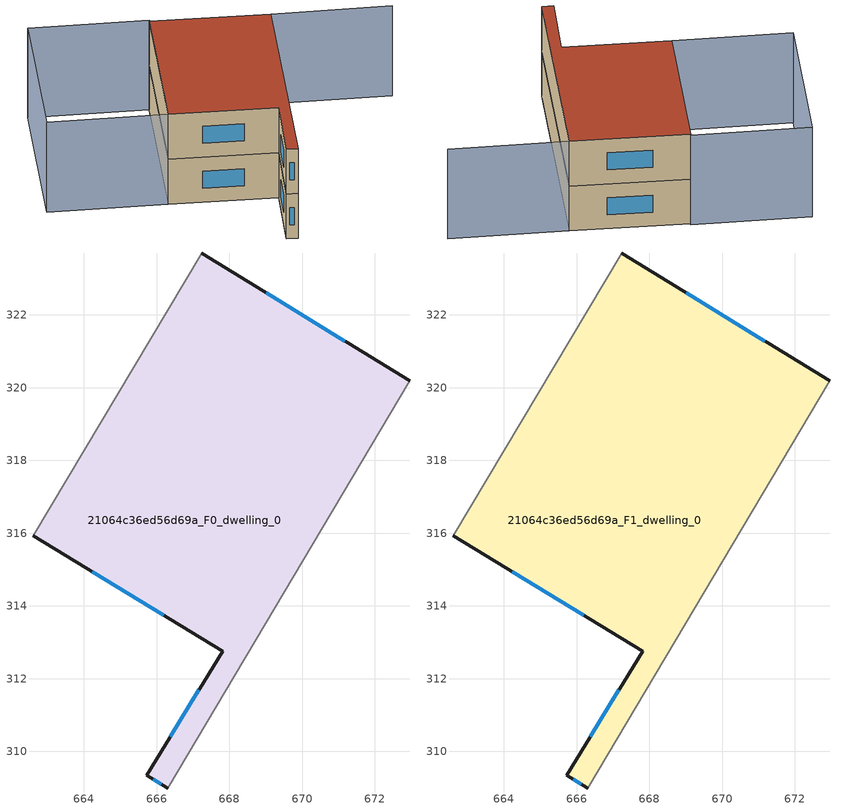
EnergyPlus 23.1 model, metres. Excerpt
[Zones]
21064c36ed56d69a_F0_dwelling_0
 floor ground (EU_floor_Construction): 672.95,320.18 666.3,308.99 665.73,309.34 667.81,312.75 662.61,315.93 667.23,323.7 z0
 wall outside (EU_wall_Construction): 662.61,315.93 667.81,312.75 665.73,309.34 666.3,308.99 / 672.95,320.18 667.23,323.7 z0:3
 wall adiabatic (EU_wall_Construction): 667.23,323.7 662.61,315.93 / 666.3,308.99 672.95,320.18 z0:3
 window (EU_Window_Construction): 665.9,309.24 666.12,309.1 / 667.16,311.69 666.38,310.41 / 664.23,314.94 666.19,313.74 / 671.17,321.28 669.01,322.61 z0.93:2.07
21064c36ed56d69a_F1_dwelling_0
 floor to 21064c36ed56d69a_F0_dwelling_0 (EU_floor_Construction): 672.95,320.18 666.3,308.99 665.73,309.34 667.81,312.75 662.61,315.93 667.23,323.7 z3
 wall outside (EU_wall_Construction): 662.61,315.93 667.81,312.75 665.73,309.34 666.3,308.99 / 672.95,320.18 667.23,323.7 z3:6
 wall adiabatic (EU_wall_Construction): 667.23,323.7 662.61,315.93 / 666.3,308.99 672.95,320.18 z3:6
 window (EU_Window_Construction): 665.9,309.24 666.12,309.1 / 667.16,311.69 666.38,310.41 / 664.23,314.94 666.19,313.74 / 671.17,321.28 669.01,322.61 z3.93:5.07
 roof outside (EU_roof_Construction): 667.81,312.75 665.73,309.34 666.3,308.99 672.95,320.18 667.23,323.7 662.61,315.93 z6
shading: 672.94,320.19 678.72,316.76 / 667.28,323.79 662.61,315.93 / 662.61,315.93 656.86,319.36 / 656.86,319.36 661.53,327.21 / 661.53,327.21 667.28,323.79 z0:6
[Building]
EU S2 Campaign: North Axis=0; Terrain=City; Solar Distribution=FullExterior
[Site:Location]
Montreal-Trudeau.Intl.AP: Latitude=45.4667; Longitude=-73.75; Time Zone=-5; Elevation=36
[SizingPeriod:WeatherFileDays]
AnnualSizingPeriod: Begin Month=1; Begin Day of Month=1; End Month=12; End Day of Month=31; Day of Week for Start Day=Monday; Use Weather File Daylight Saving Period=No; Use Weather File Rain and Snow Indicators=No
[MATERIAL]
EU_InternalMass_Material: Roughness=MediumRough; Thickness=0.1; Conductivity=1; Density=1800; Specific Heat=900; Thermal Absorptance=0.9; Solar Absorptance=0.7; Visible Absorptance=0.7
[MATERIAL:NOMASS] Roughness=MediumRough; Thermal Absorptance=0.9; Solar Absorptance=0.7; Visible Absorptance=0.7
Name | Thermal Resistance
EU_wall_NoMass; EU_floor_NoMass | 1.51479
EU_roof_NoMass | 2.84114
[WINDOWMATERIAL:SIMPLEGLAZINGSYSTEM]
EU_Window_SimpleGlazing: UFactor=3.53504; Solar Heat Gain Coefficient=0.8; Visible Transmittance=0.8
[CONSTRUCTION]
EU_wall_Construction: EU_wall_NoMass
EU_roof_Construction: EU_roof_NoMass
EU_floor_Construction: EU_floor_NoMass
EU_Window_Construction: EU_Window_SimpleGlazing
EU_InternalMass_Construction: EU_InternalMass_Material
[ZONE] Type=1; Multiplier=1; Ceiling Height=autocalculate; Volume=189.573; Floor Area=autocalculate; Part of Total Floor Area=Yes
21064c36ed56d69a_F0_dwelling_0; 21064c36ed56d69a_F1_dwelling_0
[INTERNALMASS] Construction=EU_InternalMass_Construction; Surface Area=63.1908
Name | Zone or ZoneList
21064c36ed56d69a_F0_dwelling_0_EU_InternalMass | 21064c36ed56d69a_F0_dwelling_0
21064c36ed56d69a_F1_dwelling_0_EU_InternalMass | 21064c36ed56d69a_F1_dwelling_0
[OTHEREQUIPMENT] Fuel Type=Electricity; Design Level Calculation Method=Watts/Area; Power per Zone Floor Area=1; Fraction Latent=0; Fraction Radiant=0; Fraction Lost=0; Carbon Dioxide Generation Rate=0; EndUse Subcategory=EU_Step8_InternalGains
Name | Zone or ZoneList or Space or SpaceList | Schedule
EU_Step8_InternalGain_21064c36ed56d69a_F0_dwelling_0_f000 | 21064c36ed56d69a_F0_dwelling_0 | EU_Step8_GainSchedule_21064c36ed56d69a_F0_dwelling_0_f000
EU_Step8_InternalGain_21064c36ed56d69a_F1_dwelling_0_f000 | 21064c36ed56d69a_F1_dwelling_0 | EU_Step8_GainSchedule_21064c36ed56d69a_F1_dwelling_0_f000
[ZONEVENTILATION:DESIGNFLOWRATE] Schedule=EU_AlwaysOn; Design Flow Rate Calculation Method=AirChanges/Hour; Air Changes per Hour=0.775154; Ventilation Type=Natural; Fan Pressure Rise=0; Fan Total Efficiency=1; Constant Term Coefficient=1; Temperature Term Coefficient=0; Velocity Term Coefficient=0; Velocity Squared Term Coefficient=0; Minimum Indoor Temperature=-100; Maximum Indoor Temperature=100; Delta Temperature=-100; Minimum Outdoor Temperature=-100; Maximum Outdoor Temperature=100; Maximum Wind Speed=40
Name | Zone or ZoneList or Space or SpaceList
EU_ConstantAir_21064c36ed56d69a_F0_dwelling_0 | 21064c36ed56d69a_F0_dwelling_0
EU_ConstantAir_21064c36ed56d69a_F1_dwelling_0 | 21064c36ed56d69a_F1_dwelling_0
[HVACTEMPLATE:THERMOSTAT] Constant Heating Setpoint=20; Constant Cooling Setpoint=50
EU_HeatOnly_21064c36ed56d69a_F0_dwelling_0; EU_HeatOnly_21064c36ed56d69a_F1_dwelling_0
[HVACTEMPLATE:ZONE:IDEALLOADSAIRSYSTEM] System Availability Schedule=EU_AlwaysOn; Maximum Heating Supply Air Temperature=50; Minimum Cooling Supply Air Temperature=13; Maximum Heating Supply Air Humidity Ratio=0.0156; Minimum Cooling Supply Air Humidity Ratio=0.0077; Heating Limit=NoLimit; Cooling Limit=NoLimit; Heating Availability Schedule=EU_AlwaysOn; Cooling Availability Schedule=EU_CoolingOff; Dehumidification Control Type=ConstantSensibleHeatRatio; Cooling Sensible Heat Ratio=0.7; Dehumidification Setpoint=60; Humidification Control Type=None; Humidification Setpoint=30; Outdoor Air Method=None; Outdoor Air Flow Rate per Person=0.00944; Outdoor Air Flow Rate per Zone Floor Area=0; Outdoor Air Flow Rate per Zone=0; Demand Controlled Ventilation Type=None; Outdoor Air Economizer Type=NoEconomizer; Heat Recovery Type=None; Sensible Heat Recovery Effectiveness=0.7; Latent Heat Recovery Effectiveness=0.65
Name | Template Thermostat
21064c36ed56d69a_F0_dwelling_0 | EU_HeatOnly_21064c36ed56d69a_F0_dwelling_0
21064c36ed56d69a_F1_dwelling_0 | EU_HeatOnly_21064c36ed56d69a_F1_dwelling_0
[SIZING:ZONE] Zone Cooling Design Supply Air Temperature Input Method=SupplyAirTemperature; Zone Cooling Design Supply Air Temperature=13; Zone Heating Design Supply Air Temperature Input Method=SupplyAirTemperature; Zone Heating Design Supply Air Temperature=50; Zone Cooling Design Supply Air Humidity Ratio=0.008; Zone Heating Design Supply Air Humidity Ratio=0.008; Cooling Design Air Flow Method=DesignDay; Cooling Design Air Flow Rate=0; Cooling Minimum Air Flow per Zone Floor Area=0.000762; Cooling Minimum Air Flow=0; Cooling Minimum Air Flow Fraction=0.2; Heating Design Air Flow Method=DesignDay; Heating Design Air Flow Rate=0; Heating Maximum Air Flow per Zone Floor Area=0.002032; Heating Maximum Air Flow=0.141576; Heating Maximum Air Flow Fraction=0.3; Account for Dedicated Outdoor Air System=No; Dedicated Outdoor Air System Control Strategy=NeutralSupplyAir; Dedicated Outdoor Air Low Setpoint Temperature for Design=autosize; Dedicated Outdoor Air High Setpoint Temperature for Design=autosize; Zone Load Sizing Method=Sensible Load Only No Latent Load; Zone Latent Cooling Design Supply Air Humidity Ratio Input Method=HumidityRatioDifference; Zone Cooling Design Supply Air Humidity Ratio Difference=0.005; Zone Latent Heating Design Supply Air Humidity Ratio Input Method=HumidityRatioDifference; Zone Humidification Design Supply Air Humidity Ratio Difference=0.005
21064c36ed56d69a_F0_dwelling_0; 21064c36ed56d69a_F1_dwelling_0
[SCHEDULE:CONSTANT]
Name | Hourly Value
EU_AlwaysOn | 1
EU_CoolingOff | 0
[SCHEDULE:FILE] Column Number=1; Rows to Skip at Top=0; Number of Hours of Data=8760; Column Separator=Comma; Interpolate to Timestep=No; Minutes per Item=60; Adjust Schedule for Daylight Savings=Yes
Name | File
EU_Step8_GainSchedule_21064c36ed56d69a_F0_dwelling_0_f000 | ../../schedules/21064c36ed56d69a/21064c36ed56d69a_F0_dwelling_0_f000_gain.csv
EU_Step8_GainSchedule_21064c36ed56d69a_F1_dwelling_0_f000 | ../../schedules/21064c36ed56d69a/21064c36ed56d69a_F1_dwelling_0_f000_gain.csv
